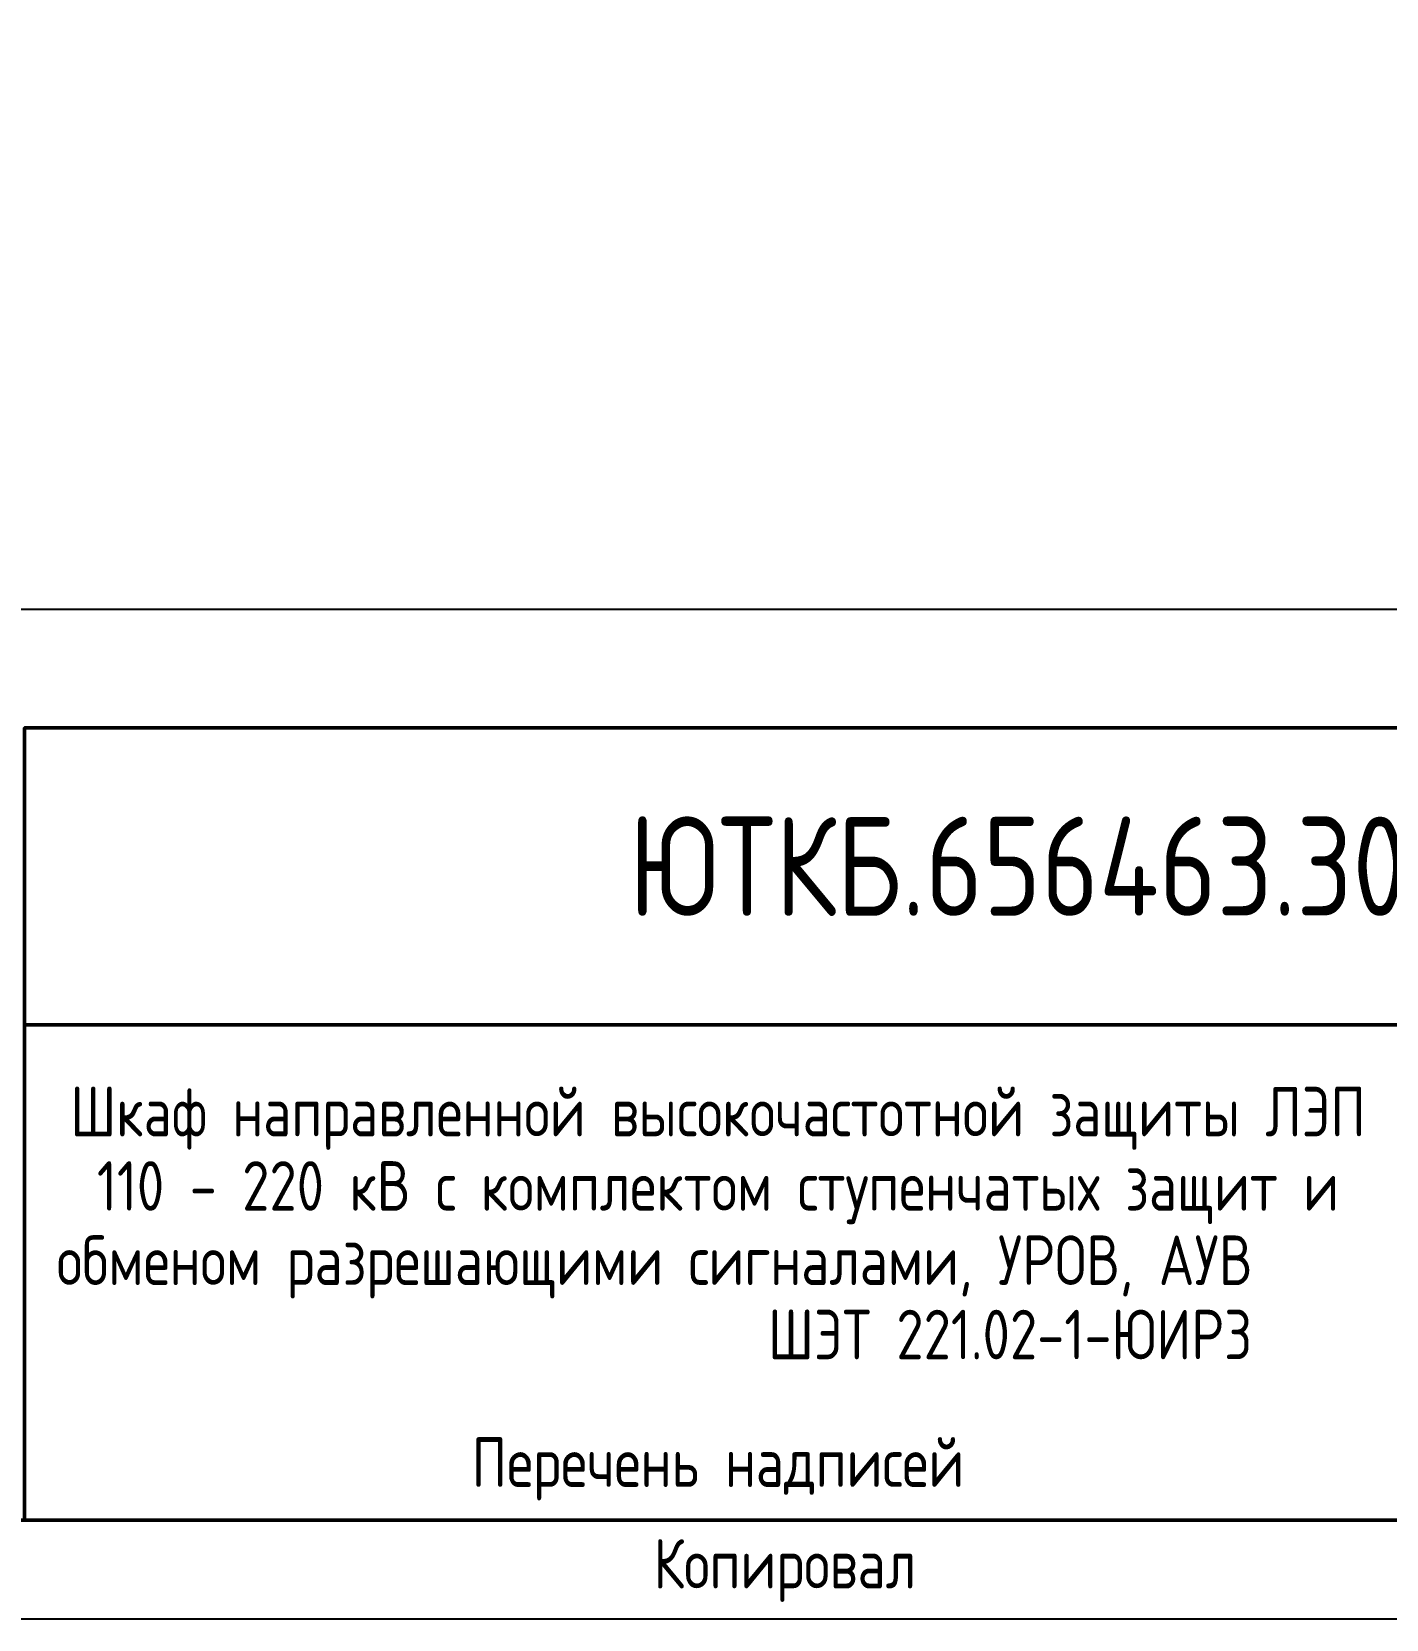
# Model space of a CAD drawing. Header units: millimetres. Extents: x -920 to 3495, y -90 to 589.
# Drawn here: x -754.6 to -686.3, y 0 to 80.1 of the extents above; entities that cross this region are included whole.
import ezdxf

# ---------------------------------------------------------------- set-up
doc = ezdxf.new("R2010")
doc.units = ezdxf.units.MM
doc.styles.add('Gost_type_A', font='GOST_0.TTF')

# ---------------------------------------------------------------- blocks, each defined once
blk = doc.blocks.new('Формат_А4')
blk.add_lwpolyline([(0, 297), (0, 0), (-210, 0), (-210, 297)], close=True)
at = {"lineweight": 50}
blk.add_lwpolyline([(-190, 292), (-5, 292), (-5, 5), (-190, 5)], close=True, dxfattribs=at)
blk = doc.blocks.new('Штамп большой нижний текстовый')
at = {"lineweight": 50}
for points in [[(-120, 25), (0, 25), (0, 40), (-120, 40)], [(-120, 25), (-50, 25), (-50, 0), (-120, 0)]]:
    blk.add_lwpolyline(points, close=True, dxfattribs=at)
at = {"insert": (-75, -2.535), "char_height": 2.5, "width": 13.12023, "attachment_point": 6, "style": 'Gost_type_A'}
blk.add_mtext('Копировал', dxfattribs=at)

msp = doc.modelspace()

# ---------------------------------------------------------------- linework, layer by layer
msp.add_line((-820, 51), (-635, 51))

# ---------------------------------------------------------------- block references
at = {"color": 1}
for name, p in [('Формат_А4', (-630, 0)), ('Штамп большой нижний текстовый', (-635, 5))]:
    msp.add_blockref(name, p, dxfattribs=at)

# ---------------------------------------------------------------- texts
at = {"style": 'Gost_type_A'}
for s, insert, char_height, width, attachment_point in [('ЮТКБ.656463.300-039Д1', (-695, 37.5), 5, 120, 5), ('Перечень надписей', (-720, 6), 2.5, 70, 8)]:
    msp.add_mtext(s, dxfattribs=dict(at, insert=insert, char_height=char_height, width=width, attachment_point=attachment_point))
at = {"insert": (-720, 20), "char_height": 2.5, "width": 68, "attachment_point": 5, "line_spacing_factor": 0.9, "style": 'Gost_type_A'}
msp.add_mtext('Шкаф направленной высокочастотной защиты ЛЭП 110 - 220 кВ с комплектом ступенчатых защит и обменом разрешающими сигналами, УРОВ, АУВ                              ШЭТ 221.02-1-ЮИРЗ', dxfattribs=at)

doc.saveas('drawing.dxf')
